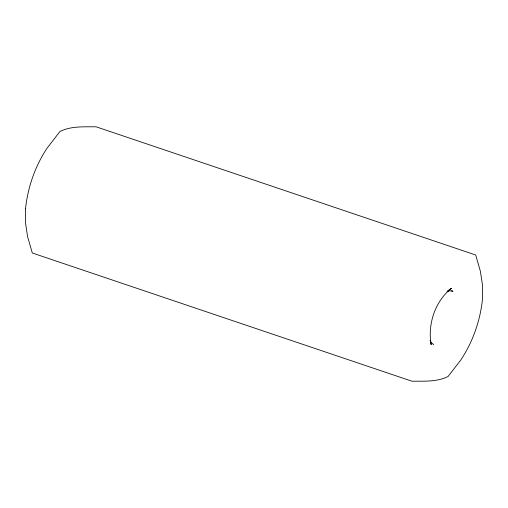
<?xml version="1.0" encoding="UTF-8"?>
<svg xmlns="http://www.w3.org/2000/svg" width="508" height="508" viewBox="0 0 508 508"><rect width="100%" height="100%" fill="white"/><g stroke="black" fill="none" stroke-linecap="round" stroke-linejoin="round"><path stroke-width="0.76" d="M447.611 290.894L451.466 288.303C435.077 301.13 427.425 324.485 431.209 344.735L430.498 342.64M446.964 291.725L449.517 290.792L452.92 291.249L451.421 290.741M433.749 344.653L430.994 342.379L430.041 340.411M25.552 208.521L25.4 222.186L27.597 236.645L32.302 252.99L411.944 381.216C424.028 381.07 436.931 382.092 448.062 376.498L460.947 359.785C472.764 341.947 479.996 321.297 482.39 300.057L482.6 285.814L480.403 271.355L475.698 255.01L96.056 126.784C83.972 126.93 71.069 125.908 59.938 131.502L47.053 148.215C35.236 166.053 28.004 186.703 25.61 207.943L25.552 208.521"/></g></svg>
